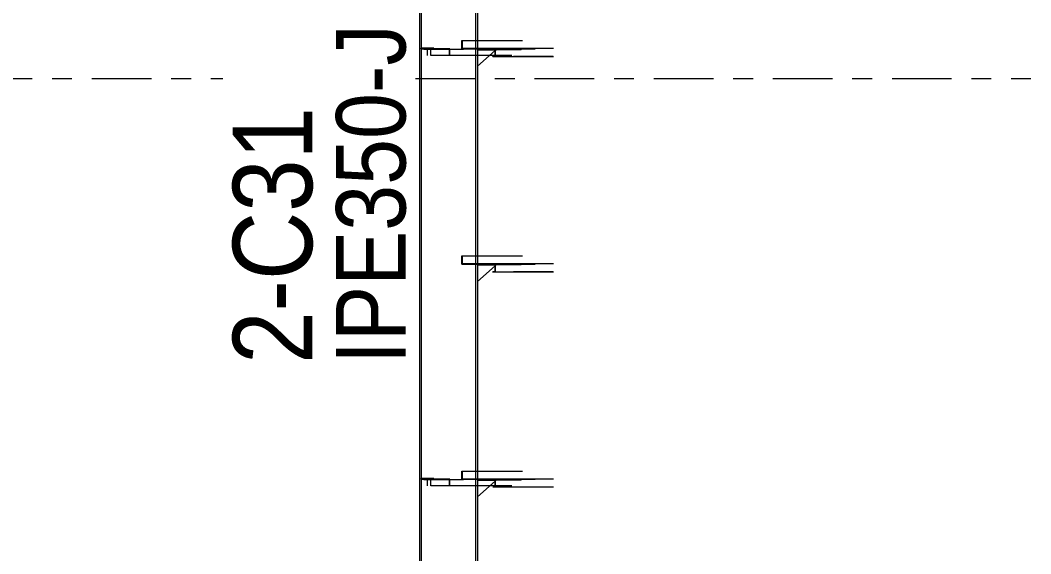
# Model space of a CAD drawing. Header units: millimetres. Extents: x -49 to 773, y -65 to 509.
# Drawn here: x 256.4 to 307.3, y 68 to 94.8 of the extents above; entities that cross this region are included whole.
import ezdxf

# ---------------------------------------------------------------- set-up
doc = ezdxf.new("R2010")
doc.units = ezdxf.units.MM
for name, pattern in [('XKITLINE00', [0]), ('XKITLINE02', [4, 2, -2]), ('XKITLINE03', [6, 3, -1, 1, -1])]:
    doc.linetypes.add(name, pattern=pattern)
for name, color, linetype, lineweight in [('Part', 2, 'Continuous', 0), ('PartMark', 7, 'Continuous', 0), ('S-grid', 1, 'Continuous', 0)]:
    doc.layers.add(name, color=color, linetype=linetype, lineweight=lineweight)
doc.styles.add('ARIAL', font='ARIAL.TTF')

# ---------------------------------------------------------------- blocks, each defined once
blk = doc.blocks.new('*A1')
at = {"layer": 'Part'}
blk.add_hatch(color=3, dxfattribs=at).paths.add_polyline_path([(278.658, 93.777), (278.658, 93.39), (280.336, 93.39), (280.336, 92.973), (280.197, 92.973), (280.197, 92.988), (280.32, 92.988), (280.32, 93.375), (278.641, 93.375), (278.641, 93.792), (278.781, 93.792), (278.781, 93.777)], flags=17)
blk = doc.blocks.new('*A2')
at = {"layer": 'Part'}
blk.add_hatch(color=3, dxfattribs=at).paths.add_polyline_path([(278.658, 82.943), (278.658, 82.557), (280.336, 82.557), (280.336, 82.14), (280.197, 82.14), (280.197, 82.155), (280.32, 82.155), (280.32, 82.542), (278.641, 82.542), (278.641, 82.958), (278.781, 82.958), (278.781, 82.943)], flags=17)
blk = doc.blocks.new('*A3')
at = {"layer": 'Part'}
blk.add_hatch(color=3, dxfattribs=at).paths.add_polyline_path([(278.658, 72.11), (278.658, 71.723), (280.336, 71.723), (280.336, 71.307), (280.197, 71.307), (280.197, 71.322), (280.32, 71.322), (280.32, 71.708), (278.641, 71.708), (278.641, 72.125), (278.781, 72.125), (278.781, 72.11)], flags=17)
blk = doc.blocks.new('*A8')
at = {"layer": 'Part'}
blk.add_hatch(color=3, dxfattribs=at).paths.add_polyline_path([(277.681, 71.692), (277.681, 71.708), (278.034, 71.708), (278.034, 71.375), (278.016, 71.375), (278.016, 71.692)], flags=17)
blk = doc.blocks.new('*A9')
at = {"layer": 'Part'}
blk.add_hatch(color=3, dxfattribs=at).paths.add_polyline_path([(277.681, 93.358), (277.681, 93.375), (278.034, 93.375), (278.034, 93.042), (278.016, 93.042), (278.016, 93.358)], flags=17)
blk = doc.blocks.new('*A101')
at = {"layer": 'Part'}
blk.add_hatch(color=3, dxfattribs=at).paths.add_polyline_path([(278.658, 93.777), (278.658, 93.39), (280.336, 93.39), (280.336, 92.973), (280.197, 92.973), (280.197, 92.988), (280.32, 92.988), (280.32, 93.375), (278.641, 93.375), (278.641, 93.792), (278.781, 93.792), (278.781, 93.777)], flags=17)
blk = doc.blocks.new('*A103')
at = {"layer": 'Part'}
blk.add_hatch(color=3, dxfattribs=at).paths.add_polyline_path([(278.658, 82.943), (278.658, 82.557), (280.336, 82.557), (280.336, 82.14), (280.197, 82.14), (280.197, 82.155), (280.32, 82.155), (280.32, 82.542), (278.641, 82.542), (278.641, 82.958), (278.781, 82.958), (278.781, 82.943)], flags=17)
blk = doc.blocks.new('*A104')
at = {"layer": 'Part'}
blk.add_hatch(color=3, dxfattribs=at).paths.add_polyline_path([(278.658, 72.11), (278.658, 71.723), (280.336, 71.723), (280.336, 71.307), (280.197, 71.307), (280.197, 71.322), (280.32, 71.322), (280.32, 71.708), (278.641, 71.708), (278.641, 72.125), (278.781, 72.125), (278.781, 72.11)], flags=17)
blk = doc.blocks.new('*A277')
at = {"layer": 'S-grid', "color": 1, "linetype": 'XKITLINE03', "lineweight": 0}
for p, q in [((-10, 91.875), (266.6, 91.875)), ((276.3, 91.875), (307.287, 91.875))]:
    blk.add_line(p, q, dxfattribs=at)
blk = doc.blocks.new('*A281')
at = {"layer": 'Part', "color": 2, "linetype": 'XKITLINE00', "lineweight": 0}
for p, q in [((278.641, 93.375), (278.641, 93.792)), ((278.641, 93.792), (281.692, 93.792)), ((281.692, 93.777), (278.658, 93.777)), ((278.658, 93.777), (278.658, 93.39)), ((278.781, 93.777), (278.781, 93.792)), ((278.641, 93.375), (280.32, 93.375)), ((283.248, 93.39), (278.658, 93.39)), ((280.32, 92.988), (280.32, 93.375)), ((280.336, 92.973), (280.336, 93.39)), ((280.197, 92.973), (280.197, 92.988)), ((280.32, 92.988), (280.197, 92.988)), ((283.248, 92.973), (280.197, 92.973))]:
    blk.add_line(p, q, dxfattribs=at)
at = {"layer": 'Part', "color": 7, "linetype": 'XKITLINE02', "lineweight": 0}
for p, q in [((280.32, 93.375), (283.231, 93.375)), ((283.231, 92.988), (280.32, 92.988))]:
    blk.add_line(p, q, dxfattribs=at)
blk = doc.blocks.new('*A282')
at = {"layer": 'Part', "color": 2, "linetype": 'XKITLINE00', "lineweight": 0}
for p, q in [((278.641, 82.542), (278.641, 82.958)), ((278.641, 82.958), (281.692, 82.958)), ((278.781, 82.943), (278.781, 82.958)), ((278.641, 82.542), (280.32, 82.542)), ((281.692, 82.943), (278.658, 82.943)), ((278.658, 82.943), (278.658, 82.557)), ((283.248, 82.557), (278.658, 82.557)), ((280.32, 82.155), (280.32, 82.542)), ((280.336, 82.14), (280.336, 82.557)), ((280.197, 82.14), (280.197, 82.155)), ((280.32, 82.155), (280.197, 82.155)), ((283.248, 82.14), (280.197, 82.14))]:
    blk.add_line(p, q, dxfattribs=at)
at = {"layer": 'Part', "color": 7, "linetype": 'XKITLINE02', "lineweight": 0}
for p, q in [((280.32, 82.542), (283.231, 82.542)), ((283.231, 82.155), (280.32, 82.155))]:
    blk.add_line(p, q, dxfattribs=at)
blk = doc.blocks.new('*A283')
at = {"layer": 'Part', "color": 2, "linetype": 'XKITLINE00', "lineweight": 0}
for p, q in [((278.641, 71.708), (278.641, 72.125)), ((278.641, 72.125), (281.692, 72.125)), ((281.692, 72.11), (278.658, 72.11)), ((278.658, 72.11), (278.658, 71.723)), ((278.781, 72.11), (278.781, 72.125)), ((278.641, 71.708), (280.32, 71.708)), ((283.248, 71.723), (278.658, 71.723)), ((280.197, 71.307), (280.197, 71.322)), ((280.32, 71.322), (280.197, 71.322)), ((283.248, 71.307), (280.197, 71.307)), ((280.32, 71.322), (280.32, 71.708)), ((280.336, 71.307), (280.336, 71.723))]:
    blk.add_line(p, q, dxfattribs=at)
at = {"layer": 'Part', "color": 7, "linetype": 'XKITLINE02', "lineweight": 0}
for p, q in [((280.32, 71.708), (283.231, 71.708)), ((283.231, 71.322), (280.32, 71.322))]:
    blk.add_line(p, q, dxfattribs=at)
blk = doc.blocks.new('*A286')
at = {"layer": 'Part', "color": 2, "linetype": 'XKITLINE00', "lineweight": 0}
for p, q in [((276.5, 105.22), (276.5, 16.833)), ((276.592, 105.21), (276.592, 16.833)), ((279.325, 104.208), (279.325, 93.792)), ((279.417, 104.208), (279.417, 93.792)), ((279.325, 93.375), (279.325, 82.958)), ((279.417, 93.375), (279.417, 82.958)), ((279.325, 82.542), (279.325, 72.125)), ((279.417, 82.542), (279.417, 72.125)), ((279.325, 71.708), (279.325, 61.292)), ((279.417, 71.708), (279.417, 61.292))]:
    blk.add_line(p, q, dxfattribs=at)
at = {"layer": 'Part', "color": 7, "linetype": 'XKITLINE02', "lineweight": 0}
for p, q in [((279.325, 93.792), (279.325, 93.375)), ((279.417, 93.792), (279.417, 93.375)), ((279.325, 82.958), (279.325, 82.542)), ((279.417, 82.958), (279.417, 82.542)), ((279.325, 72.125), (279.325, 71.708)), ((279.417, 72.125), (279.417, 71.708))]:
    blk.add_line(p, q, dxfattribs=at)
blk = doc.blocks.new('*A290')
at = {"layer": 'Part', "color": 7, "linetype": 'XKITLINE02', "lineweight": 0}
for p, q in [((276.726, 71.708), (276.726, 71.692)), ((281.146, 71.708), (276.726, 71.708)), ((276.726, 71.692), (281.115, 71.692)), ((276.898, 71.375), (276.898, 71.692)), ((280.035, 71.375), (276.898, 71.375)), ((276.907, 71.375), (276.907, 71.708)), ((281.146, 71.375), (280.32, 71.375))]:
    blk.add_line(p, q, dxfattribs=at)
at = {"layer": 'Part', "color": 2, "linetype": 'XKITLINE00', "lineweight": 0}
blk.add_line((280.32, 71.375), (280.035, 71.375), dxfattribs=at)
blk = doc.blocks.new('*A296')
at = {"layer": 'Part', "color": 7, "linetype": 'XKITLINE02', "lineweight": 0}
for p, q in [((279.417, 71.667), (279.417, 70.833)), ((280.368, 71.667), (279.417, 71.667)), ((280.32, 71.624), (280.368, 71.667))]:
    blk.add_line(p, q, dxfattribs=at)
at = {"layer": 'Part', "color": 2, "linetype": 'XKITLINE00', "lineweight": 0}
blk.add_line((280.32, 71.624), (279.417, 70.833), dxfattribs=at)
blk = doc.blocks.new('*A297')
at = {"layer": 'Part', "color": 7, "linetype": 'XKITLINE02', "lineweight": 0}
for p, q in [((281.614, 71.708), (279.417, 71.708)), ((279.417, 71.708), (279.417, 71.667)), ((279.417, 71.708), (279.417, 71.667)), ((280.225, 71.667), (280.225, 71.708)), ((281.614, 71.667), (280.32, 71.667)), ((281.13, 71.667), (281.13, 71.708)), ((281.614, 71.667), (281.614, 71.708))]:
    blk.add_line(p, q, dxfattribs=at)
at = {"layer": 'Part', "color": 2, "linetype": 'XKITLINE00', "lineweight": 0}
for p, q in [((279.417, 71.667), (280.32, 71.667)), ((279.969, 71.667), (279.969, 71.708))]:
    blk.add_line(p, q, dxfattribs=at)
blk = doc.blocks.new('*A298')
at = {"layer": 'Part', "color": 2, "linetype": 'XKITLINE00', "lineweight": 0}
for p, q in [((276.766, 71.708), (276.766, 71.692)), ((276.766, 71.692), (277.681, 71.692)), ((278.034, 71.708), (276.894, 71.708)), ((277.065, 71.375), (277.065, 71.692)), ((278.034, 71.375), (277.065, 71.375)), ((277.681, 71.692), (277.681, 71.708)), ((278.016, 71.692), (277.681, 71.692)), ((278.016, 71.375), (278.016, 71.692)), ((278.034, 71.375), (278.034, 71.708))]:
    blk.add_line(p, q, dxfattribs=at)
at = {"layer": 'Part', "color": 7, "linetype": 'XKITLINE02', "lineweight": 0}
for p, q in [((276.894, 71.708), (276.766, 71.708)), ((277.08, 71.375), (277.08, 71.708))]:
    blk.add_line(p, q, dxfattribs=at)
blk = doc.blocks.new('*A303')
at = {"layer": 'Part', "color": 7, "linetype": 'XKITLINE02', "lineweight": 0}
for p, q in [((276.726, 93.375), (276.726, 93.358)), ((281.146, 93.375), (276.726, 93.375)), ((276.726, 93.358), (281.115, 93.358)), ((276.898, 93.042), (276.898, 93.358)), ((276.907, 93.042), (276.907, 93.375)), ((280.035, 93.042), (276.898, 93.042)), ((281.146, 93.042), (280.32, 93.042))]:
    blk.add_line(p, q, dxfattribs=at)
at = {"layer": 'Part', "color": 2, "linetype": 'XKITLINE00', "lineweight": 0}
blk.add_line((280.32, 93.042), (280.035, 93.042), dxfattribs=at)
blk = doc.blocks.new('*A311')
at = {"layer": 'Part', "color": 2, "linetype": 'XKITLINE00', "lineweight": 0}
for p, q in [((276.766, 93.375), (276.766, 93.358)), ((276.766, 93.358), (277.681, 93.358)), ((278.034, 93.375), (276.894, 93.375)), ((277.065, 93.042), (277.065, 93.358)), ((277.681, 93.358), (277.681, 93.375)), ((278.016, 93.358), (277.681, 93.358)), ((278.016, 93.042), (278.016, 93.358)), ((278.034, 93.042), (278.034, 93.375)), ((278.034, 93.042), (277.065, 93.042))]:
    blk.add_line(p, q, dxfattribs=at)
at = {"layer": 'Part', "color": 7, "linetype": 'XKITLINE02', "lineweight": 0}
for p, q in [((276.894, 93.375), (276.766, 93.375)), ((277.08, 93.042), (277.08, 93.375))]:
    blk.add_line(p, q, dxfattribs=at)
blk = doc.blocks.new('*A312')
at = {"layer": 'Part', "color": 7, "linetype": 'XKITLINE02', "lineweight": 0}
for p, q in [((281.614, 93.375), (279.417, 93.375)), ((279.417, 93.375), (279.417, 93.333)), ((279.417, 93.375), (279.417, 93.333)), ((280.225, 93.333), (280.225, 93.375)), ((281.614, 93.333), (280.32, 93.333)), ((281.13, 93.333), (281.13, 93.375)), ((281.614, 93.333), (281.614, 93.375))]:
    blk.add_line(p, q, dxfattribs=at)
at = {"layer": 'Part', "color": 2, "linetype": 'XKITLINE00', "lineweight": 0}
for p, q in [((279.417, 93.333), (280.32, 93.333)), ((279.969, 93.333), (279.969, 93.375))]:
    blk.add_line(p, q, dxfattribs=at)
blk = doc.blocks.new('*A313')
at = {"layer": 'Part', "color": 7, "linetype": 'XKITLINE02', "lineweight": 0}
for p, q in [((279.417, 93.333), (279.417, 92.5)), ((280.368, 93.333), (279.417, 93.333)), ((280.32, 93.291), (280.368, 93.333))]:
    blk.add_line(p, q, dxfattribs=at)
at = {"layer": 'Part', "color": 2, "linetype": 'XKITLINE00', "lineweight": 0}
blk.add_line((280.32, 93.291), (279.417, 92.5), dxfattribs=at)
blk = doc.blocks.new('*A314')
at = {"layer": 'Part', "color": 7, "linetype": 'XKITLINE02', "lineweight": 0}
for p, q in [((281.614, 82.542), (279.417, 82.542)), ((279.417, 82.542), (279.417, 82.5)), ((279.417, 82.542), (279.417, 82.5)), ((280.225, 82.5), (280.225, 82.542)), ((281.614, 82.5), (280.32, 82.5)), ((281.13, 82.5), (281.13, 82.542)), ((281.614, 82.5), (281.614, 82.542))]:
    blk.add_line(p, q, dxfattribs=at)
at = {"layer": 'Part', "color": 2, "linetype": 'XKITLINE00', "lineweight": 0}
for p, q in [((279.417, 82.5), (280.32, 82.5)), ((279.969, 82.5), (279.969, 82.542))]:
    blk.add_line(p, q, dxfattribs=at)
blk = doc.blocks.new('*A315')
at = {"layer": 'Part', "color": 7, "linetype": 'XKITLINE02', "lineweight": 0}
for p, q in [((279.417, 82.5), (279.417, 81.667)), ((280.368, 82.5), (279.417, 82.5)), ((280.32, 82.458), (280.368, 82.5))]:
    blk.add_line(p, q, dxfattribs=at)
at = {"layer": 'Part', "color": 2, "linetype": 'XKITLINE00', "lineweight": 0}
blk.add_line((280.32, 82.458), (279.417, 81.667), dxfattribs=at)
blk = doc.blocks.new('*A503')
at = {"layer": 'Part', "color": 7, "linetype": 'XKITLINE02', "lineweight": 0}
for p, q in [((277.217, 93.417), (276.592, 93.417)), ((276.592, 93.417), (276.592, 93.375)), ((276.592, 93.375), (277.217, 93.375)), ((276.717, 93.375), (276.717, 93.417)), ((277.217, 93.375), (277.217, 93.417))]:
    blk.add_line(p, q, dxfattribs=at)
blk = doc.blocks.new('*A504')
at = {"layer": 'Part', "color": 2, "linetype": 'XKITLINE00', "lineweight": 0}
for p, q in [((277.217, 93.417), (276.592, 93.417)), ((276.894, 93.375), (276.592, 93.375)), ((277.217, 93.375), (277.217, 93.417))]:
    blk.add_line(p, q, dxfattribs=at)
at = {"layer": 'Part', "color": 7, "linetype": 'XKITLINE02', "lineweight": 0}
for p, q in [((276.592, 93.375), (276.592, 93.417)), ((276.717, 93.375), (276.717, 93.417)), ((277.217, 93.375), (276.894, 93.375))]:
    blk.add_line(p, q, dxfattribs=at)
blk = doc.blocks.new('*A605')
at = {"layer": 'Part', "color": 2, "linetype": 'XKITLINE00', "lineweight": 0}
for p, q in [((278.641, 93.375), (278.641, 93.792)), ((278.641, 93.792), (281.692, 93.792)), ((281.692, 93.777), (278.658, 93.777)), ((278.658, 93.777), (278.658, 93.39)), ((278.781, 93.777), (278.781, 93.792)), ((278.641, 93.375), (280.32, 93.375)), ((283.248, 93.39), (278.658, 93.39)), ((280.32, 92.988), (280.32, 93.375)), ((280.336, 92.973), (280.336, 93.39)), ((280.197, 92.973), (280.197, 92.988)), ((280.32, 92.988), (280.197, 92.988)), ((283.248, 92.973), (280.197, 92.973))]:
    blk.add_line(p, q, dxfattribs=at)
at = {"layer": 'Part', "color": 7, "linetype": 'XKITLINE02', "lineweight": 0}
for p, q in [((280.32, 93.375), (283.231, 93.375)), ((283.231, 92.988), (280.32, 92.988))]:
    blk.add_line(p, q, dxfattribs=at)
blk = doc.blocks.new('*A607')
at = {"layer": 'Part', "color": 2, "linetype": 'XKITLINE00', "lineweight": 0}
for p, q in [((278.641, 82.542), (278.641, 82.958)), ((278.641, 82.958), (281.692, 82.958)), ((278.781, 82.943), (278.781, 82.958)), ((278.641, 82.542), (280.32, 82.542)), ((281.692, 82.943), (278.658, 82.943)), ((278.658, 82.943), (278.658, 82.557)), ((283.248, 82.557), (278.658, 82.557)), ((280.32, 82.155), (280.32, 82.542)), ((280.336, 82.14), (280.336, 82.557)), ((280.197, 82.14), (280.197, 82.155)), ((280.32, 82.155), (280.197, 82.155)), ((283.248, 82.14), (280.197, 82.14))]:
    blk.add_line(p, q, dxfattribs=at)
at = {"layer": 'Part', "color": 7, "linetype": 'XKITLINE02', "lineweight": 0}
for p, q in [((280.32, 82.542), (283.231, 82.542)), ((283.231, 82.155), (280.32, 82.155))]:
    blk.add_line(p, q, dxfattribs=at)
blk = doc.blocks.new('*A608')
at = {"layer": 'Part', "color": 2, "linetype": 'XKITLINE00', "lineweight": 0}
for p, q in [((278.641, 71.708), (278.641, 72.125)), ((278.641, 72.125), (281.692, 72.125)), ((281.692, 72.11), (278.658, 72.11)), ((278.658, 72.11), (278.658, 71.723)), ((278.781, 72.11), (278.781, 72.125)), ((278.641, 71.708), (280.32, 71.708)), ((283.248, 71.723), (278.658, 71.723)), ((280.197, 71.307), (280.197, 71.322)), ((280.32, 71.322), (280.197, 71.322)), ((283.248, 71.307), (280.197, 71.307)), ((280.32, 71.322), (280.32, 71.708)), ((280.336, 71.307), (280.336, 71.723))]:
    blk.add_line(p, q, dxfattribs=at)
at = {"layer": 'Part', "color": 7, "linetype": 'XKITLINE02', "lineweight": 0}
for p, q in [((280.32, 71.708), (283.231, 71.708)), ((283.231, 71.322), (280.32, 71.322))]:
    blk.add_line(p, q, dxfattribs=at)
blk = doc.blocks.new('*A617')
at = {"layer": 'Part', "color": 7, "linetype": 'XKITLINE02', "lineweight": 0}
for p, q in [((277.217, 71.75), (276.592, 71.75)), ((276.592, 71.75), (276.592, 71.708)), ((276.592, 71.708), (277.217, 71.708)), ((276.717, 71.708), (276.717, 71.75)), ((277.217, 71.708), (277.217, 71.75))]:
    blk.add_line(p, q, dxfattribs=at)
blk = doc.blocks.new('*A618')
at = {"layer": 'Part', "color": 2, "linetype": 'XKITLINE00', "lineweight": 0}
for p, q in [((277.217, 71.75), (276.592, 71.75)), ((276.894, 71.708), (276.592, 71.708)), ((277.217, 71.708), (277.217, 71.75))]:
    blk.add_line(p, q, dxfattribs=at)
at = {"layer": 'Part', "color": 7, "linetype": 'XKITLINE02', "lineweight": 0}
for p, q in [((276.592, 71.708), (276.592, 71.75)), ((276.717, 71.708), (276.717, 71.75)), ((277.217, 71.708), (276.894, 71.708))]:
    blk.add_line(p, q, dxfattribs=at)
blk = doc.blocks.new('*A1219')
at = {"layer": 'PartMark', "color": 7, "style": 'ARIAL', "width": 0.85}
blk.add_text('IPE350-J', height=3.5, rotation=90.0002, dxfattribs=at).set_placement((275.8, 77.518))
at = {"layer": 'PartMark', "color": 3, "style": 'ARIAL', "width": 0.85}
blk.add_text('2-C31', height=4, rotation=90.0002, dxfattribs=at).set_placement((271.1, 77.518))

msp = doc.modelspace()

# ---------------------------------------------------------------- block references
at = {"lineweight": 0}
for name in ['*A286', '*A1219', '*A1', '*A101', '*A281', '*A605', '*A277', '*A503', '*A504', '*A303', '*A311', '*A9', '*A312', '*A313', '*A2', '*A103', '*A282', '*A607', '*A314', '*A315', '*A3', '*A104', '*A283', '*A608', '*A617', '*A618', '*A290', '*A298', '*A8', '*A297', '*A296']:
    msp.add_blockref(name, (0, 0), dxfattribs=at)

doc.saveas('drawing.dxf')
